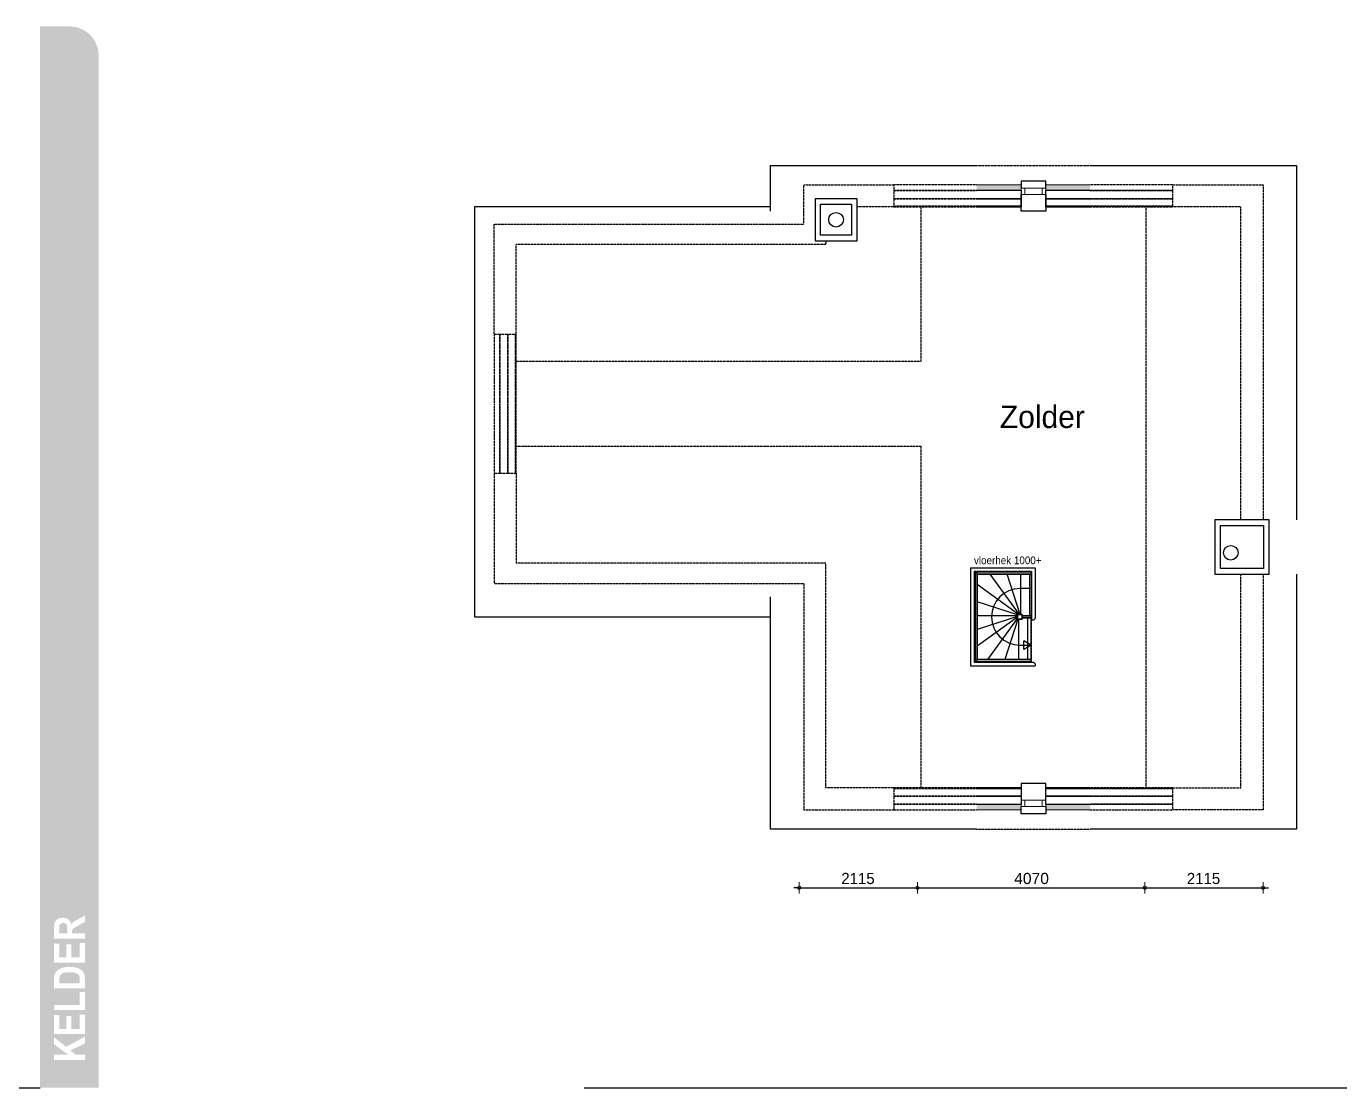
# Model space of a CAD drawing. Header units: millimetres. Extents: x -245 to 49755, y -245 to 41806.
# Drawn here: x 12192 to 23945, y 4824 to 14324 of the extents above; entities that cross this region are included whole.
import ezdxf

# ---------------------------------------------------------------- set-up
doc = ezdxf.new("R2010")
doc.units = ezdxf.units.MM
doc.linetypes.add('PUNKT2_S9', pattern=[1, 0, -1])
doc.linetypes.add('VERDECKT2_S2', pattern=[2.7, 2, -0.7])
doc.layers.add('Label', color=7, linetype='Continuous', lineweight=25)
doc.layers.add('Standard', color=7, linetype='Continuous', lineweight=25)
doc.styles.add('ARIAL', font='arial.ttf')

msp = doc.modelspace()

# ---------------------------------------------------------------- hatches: boundary and pattern name
at = {"layer": 'Standard', "linetype": 'PUNKT2_S9', "lineweight": 25}
h = msp.add_hatch(color=23, dxfattribs=at)
h.paths.add_polyline_path([(12558, 6205), (12558, 6240), (12557, 6267), (12554, 6281), (12550, 6288), (12543, 6294), (12534, 6298), (12522, 6299), (12510, 6297), (12500, 6292), (12493, 6285), (12489, 6275), (12488, 6264), (12488, 6241), (12488, 6205)])
h.paths.add_polyline_path([(12515, 5848), (12504, 5840), (12495, 5831), (12491, 5819), (12489, 5805), (12488, 5781), (12488, 5760), (12670, 5760), (12670, 5795), (12670, 5812), (12667, 5823), (12663, 5833), (12656, 5841), (12645, 5848), (12630, 5854), (12608, 5857), (12579, 5858), (12551, 5857), (12530, 5854)])
h.paths.add_polyline_path([(12579, 14324), (12316, 14324), (12316, 4824), (12841, 4824), (12841, 14062), (12832, 14130), (12806, 14193), (12765, 14248), (12710, 14289), (12647, 14315)])
h.paths.add_polyline_path([(12716, 5681), (12716, 5520), (12444, 5520), (12444, 5566), (12670, 5566), (12670, 5681)], flags=16)
h.paths.add_polyline_path([(12441, 6256), (12443, 6288), (12449, 6310), (12459, 6325), (12475, 6336), (12495, 6344), (12519, 6346), (12547, 6343), (12570, 6331), (12586, 6312), (12595, 6286), (12606, 6300), (12618, 6311), (12636, 6322), (12663, 6337), (12716, 6365), (12716, 6310), (12657, 6276), (12631, 6261), (12616, 6252), (12609, 6245), (12605, 6238), (12602, 6228), (12602, 6215), (12602, 6205), (12716, 6205), (12716, 6159), (12441, 6159)], flags=16)
h.paths.add_polyline_path([(12488, 5992), (12549, 5992), (12549, 6107), (12595, 6107), (12595, 5992), (12670, 5992), (12670, 6120), (12716, 6120), (12716, 5945), (12441, 5945), (12441, 6115), (12488, 6115)], flags=16)
h.paths.add_polyline_path([(12447, 5842), (12457, 5861), (12472, 5877), (12492, 5889), (12517, 5899), (12546, 5904), (12582, 5906), (12613, 5904), (12640, 5899), (12667, 5889), (12689, 5875), (12701, 5860), (12711, 5842), (12715, 5824), (12716, 5801), (12716, 5714), (12441, 5714), (12441, 5799), (12443, 5824)], flags=16)
h.paths.add_polyline_path([(12549, 5351), (12549, 5466), (12595, 5466), (12595, 5351), (12670, 5351), (12670, 5479), (12716, 5479), (12716, 5305), (12441, 5305), (12441, 5475), (12488, 5475), (12488, 5351)], flags=16)
h.paths.add_polyline_path([(12441, 5121), (12564, 5121), (12441, 5214), (12441, 5276), (12549, 5190), (12716, 5281), (12716, 5221), (12587, 5158), (12633, 5121), (12716, 5121), (12716, 5074), (12441, 5074)], flags=16)
at = {"layer": 'Standard', "linetype": 'PUNKT2_S9', "lineweight": 18}
h = msp.add_hatch(color=59, dxfattribs=at)
h.paths.add_polyline_path([(21713, 12905), (21316, 12905), (21316, 12855), (21713, 12855)])
h.paths.add_polyline_path([(20695, 12905), (20695, 12855), (21093, 12855), (21093, 12905)])
h = msp.add_hatch(color=59, dxfattribs=at)
h.paths.add_polyline_path([(21316, 7311), (21713, 7311), (21713, 7361), (21316, 7361)])
h.paths.add_polyline_path([(21093, 7311), (21093, 7361), (20695, 7361), (20695, 7311)])

# ---------------------------------------------------------------- linework, layer by layer
at = {"layer": 'Standard', "color": 96, "linetype": 'Continuous', "lineweight": 25}
for p, q in [((18850, 12671), (18850, 13078)), ((18850, 13078), (20695, 13078)), ((21713, 13078), (23559, 13078)), ((23559, 13078), (23559, 9906)), ((16205, 9036), (16205, 12712)), ((16205, 12712), (18850, 12712)), ((19250, 12781), (19250, 12405)), ((19626, 12781), (19250, 12781)), ((19300, 12454), (19300, 12731)), ((19300, 12731), (19577, 12731)), ((19577, 12731), (19577, 12454)), ((19626, 12405), (19626, 12781)), ((19250, 12405), (19626, 12405)), ((19577, 12454), (19300, 12454)), ((22828, 9906), (22828, 9421)), ((23313, 9906), (22828, 9906)), ((23313, 9421), (23313, 9906)), ((22877, 9471), (22877, 9857)), ((22877, 9857), (23264, 9857)), ((23264, 9857), (23264, 9471)), ((22828, 9421), (23313, 9421)), ((23264, 9471), (22877, 9471)), ((23559, 9421), (23559, 7138)), ((18850, 7138), (18850, 9219)), ((18850, 9036), (16205, 9036)), ((20695, 7138), (18850, 7138)), ((23559, 7138), (21713, 7138))]:
    msp.add_line(p, q, dxfattribs=at)
at = {"layer": 'Standard', "color": 96, "linetype": 'VERDECKT2_S2', "lineweight": -3}
for p, q in [((20695, 13078), (21713, 13078)), ((19150, 12553), (19150, 12905)), ((19150, 12905), (19956, 12905)), ((22453, 12905), (23259, 12905)), ((23259, 12905), (23259, 9906)), ((19956, 12707), (19626, 12707)), ((23061, 12707), (22453, 12707)), ((23061, 9906), (23061, 12707)), ((16378, 11565), (16378, 12553)), ((16378, 12553), (19150, 12553)), ((16576, 11565), (16576, 12370)), ((19348, 12370), (16576, 12370)), ((19348, 12405), (19348, 12370)), ((16378, 10324), (16378, 9336)), ((16576, 10324), (16576, 9519)), ((19348, 9519), (16576, 9519)), ((19348, 7509), (19348, 9519)), ((23061, 7509), (23061, 9421)), ((23259, 9421), (23259, 7311)), ((16378, 9336), (19150, 9336)), ((19150, 9336), (19150, 7311)), ((19956, 7509), (19348, 7509)), ((22453, 7509), (23061, 7509)), ((19150, 7311), (19956, 7311)), ((23259, 7311), (22453, 7311)), ((20695, 7138), (21713, 7138))]:
    msp.add_line(p, q, dxfattribs=at)
at = {"layer": 'Standard', "color": 117, "linetype": 'Continuous', "lineweight": -3}
for p, q in [((21316, 12939), (21093, 12939)), ((21093, 12939), (21093, 12875)), ((21316, 12875), (21316, 12939)), ((21093, 7277), (21093, 7341)), ((21316, 7341), (21316, 7277)), ((21316, 7277), (21093, 7277))]:
    msp.add_line(p, q, dxfattribs=at)
at = {"layer": 'Standard', "color": 1, "linetype": 'VERDECKT2_S2', "lineweight": -3}
for p, q in [((20695, 12905), (19956, 12905)), ((19956, 12905), (19956, 12855)), ((19956, 12855), (20695, 12855)), ((20695, 12855), (19956, 12855)), ((19956, 12855), (19956, 12781)), ((22453, 12905), (21713, 12905)), ((21713, 12855), (22453, 12855)), ((22453, 12855), (21713, 12855)), ((22453, 12855), (22453, 12905)), ((22453, 12781), (22453, 12855)), ((20695, 12781), (19956, 12781)), ((19956, 12781), (19956, 12713)), ((19956, 12781), (20695, 12781)), ((19956, 12713), (20695, 12713)), ((20695, 12713), (19956, 12713)), ((19956, 12713), (19956, 12707)), ((19956, 12707), (20695, 12707)), ((22453, 12781), (21713, 12781)), ((21713, 12781), (22453, 12781)), ((21713, 12713), (22453, 12713)), ((22453, 12713), (21713, 12713)), ((21713, 12707), (22453, 12707)), ((22453, 12713), (22453, 12781)), ((22453, 12707), (22453, 12713)), ((16378, 11565), (16378, 10945)), ((16428, 11565), (16378, 11565)), ((16428, 10945), (16428, 11565)), ((16428, 11565), (16428, 10945)), ((16502, 11565), (16428, 11565)), ((16502, 11565), (16502, 10945)), ((16570, 11565), (16502, 11565)), ((16502, 10945), (16502, 11565)), ((16570, 10945), (16570, 11565)), ((16570, 11565), (16570, 10945)), ((16576, 11565), (16570, 11565)), ((16576, 10945), (16576, 11565)), ((16378, 10945), (16378, 10324)), ((16428, 10324), (16428, 10945)), ((16428, 10945), (16428, 10324)), ((16502, 10945), (16502, 10324)), ((16502, 10324), (16502, 10945)), ((16570, 10324), (16570, 10945)), ((16570, 10945), (16570, 10324)), ((16576, 10324), (16576, 10945)), ((16378, 10324), (16428, 10324)), ((16428, 10324), (16502, 10324)), ((16502, 10324), (16570, 10324)), ((16570, 10324), (16576, 10324)), ((20695, 7509), (19956, 7509)), ((19956, 7509), (19956, 7503)), ((20695, 7503), (19956, 7503)), ((19956, 7503), (19956, 7435)), ((19956, 7503), (20695, 7503)), ((19956, 7435), (20695, 7435)), ((20695, 7435), (19956, 7435)), ((19956, 7435), (19956, 7361)), ((22453, 7509), (21713, 7509)), ((22453, 7503), (21713, 7503)), ((21713, 7503), (22453, 7503)), ((21713, 7435), (22453, 7435)), ((22453, 7435), (21713, 7435)), ((22453, 7503), (22453, 7509)), ((22453, 7435), (22453, 7503)), ((22453, 7361), (22453, 7435)), ((20695, 7361), (19956, 7361)), ((19956, 7361), (19956, 7311)), ((19956, 7361), (20695, 7361)), ((19956, 7311), (20695, 7311)), ((22453, 7361), (21713, 7361)), ((21713, 7361), (22453, 7361)), ((21713, 7311), (22453, 7311)), ((22453, 7311), (22453, 7361))]:
    msp.add_line(p, q, dxfattribs=at)
at = {"layer": 'Standard', "color": 36, "linetype": 'Continuous', "lineweight": 18}
for p, q in [((21093, 12905), (20695, 12905)), ((20695, 12855), (21093, 12855)), ((21093, 12905), (21093, 12875)), ((21093, 12875), (21093, 12855)), ((21316, 12875), (21316, 12905)), ((21713, 12905), (21316, 12905)), ((21316, 12855), (21316, 12875)), ((21316, 12855), (21713, 12855)), ((21093, 7361), (20695, 7361)), ((20695, 7311), (21093, 7311)), ((21093, 7361), (21093, 7341)), ((21093, 7341), (21093, 7311)), ((21316, 7341), (21316, 7361)), ((21713, 7361), (21316, 7361)), ((21316, 7311), (21316, 7341)), ((21316, 7311), (21713, 7311))]:
    msp.add_line(p, q, dxfattribs=at)
at = {"layer": 'Standard', "color": 255, "linetype": 'Continuous', "lineweight": -3}
for p, q in [((21093, 12855), (20695, 12855)), ((21093, 12855), (21093, 12819)), ((21093, 12819), (21093, 12781)), ((21713, 12855), (21316, 12855)), ((21316, 12819), (21316, 12855)), ((21316, 12781), (21316, 12819)), ((20695, 12781), (21093, 12781)), ((21316, 12781), (21713, 12781)), ((21093, 7435), (20695, 7435)), ((21093, 7435), (21093, 7397)), ((21713, 7435), (21316, 7435)), ((21316, 7397), (21316, 7435)), ((20695, 7361), (21093, 7361)), ((21093, 7397), (21093, 7361)), ((21316, 7361), (21316, 7397)), ((21316, 7361), (21713, 7361))]:
    msp.add_line(p, q, dxfattribs=at)
at = {"layer": 'Standard', "color": 2, "linetype": 'Continuous', "lineweight": 18}
for p, q in [((21093, 12875), (21126, 12875)), ((21093, 12819), (21093, 12875)), ((21093, 12875), (21316, 12875)), ((21126, 12819), (21093, 12819)), ((21093, 12819), (21316, 12819)), ((21126, 12875), (21126, 12819)), ((21316, 12875), (21283, 12875)), ((21283, 12875), (21283, 12819)), ((21283, 12819), (21316, 12819)), ((21316, 12819), (21316, 12875)), ((21126, 7397), (21093, 7397)), ((21093, 7397), (21093, 7341)), ((21093, 7397), (21316, 7397)), ((21093, 7341), (21126, 7341)), ((21093, 7341), (21316, 7341)), ((21126, 7341), (21126, 7397)), ((21283, 7341), (21283, 7397)), ((21283, 7397), (21316, 7397)), ((21316, 7341), (21283, 7341)), ((21316, 7397), (21316, 7341))]:
    msp.add_line(p, q, dxfattribs=at)
at = {"layer": 'Standard', "color": 51, "linetype": 'Continuous', "lineweight": -3}
for p, q in [((21093, 12707), (21093, 12819)), ((21316, 12819), (21316, 12707)), ((21093, 12781), (20695, 12781)), ((20695, 12713), (21093, 12713)), ((21093, 12781), (21093, 12713)), ((21093, 12670), (21093, 12707)), ((21316, 12713), (21316, 12781)), ((21713, 12781), (21316, 12781)), ((21316, 12713), (21713, 12713)), ((21316, 12707), (21316, 12670)), ((21316, 12670), (21093, 12670)), ((21316, 7546), (21093, 7546)), ((21093, 7546), (21093, 7509)), ((21316, 7509), (21316, 7546)), ((21093, 7503), (20695, 7503)), ((20695, 7435), (21093, 7435)), ((21093, 7509), (21093, 7397)), ((21093, 7503), (21093, 7435)), ((21316, 7397), (21316, 7509)), ((21316, 7435), (21316, 7503)), ((21713, 7503), (21316, 7503)), ((21316, 7435), (21713, 7435))]:
    msp.add_line(p, q, dxfattribs=at)
at = {"layer": 'Standard', "color": 61, "linetype": 'VERDECKT2_S2', "lineweight": -3}
for p, q in [((20197, 12707), (20197, 11324)), ((22212, 7509), (22212, 12707)), ((20197, 11324), (16576, 11324)), ((16576, 10565), (20197, 10565)), ((20197, 10565), (20197, 7509))]:
    msp.add_line(p, q, dxfattribs=at)
at = {"layer": 'Standard', "color": 253, "linetype": 'Continuous', "lineweight": -3}
for p, q in [((21093, 12713), (20695, 12713)), ((20695, 12707), (21093, 12707)), ((21093, 12713), (21093, 12707)), ((21713, 12713), (21316, 12713)), ((21316, 12707), (21316, 12713)), ((21316, 12707), (21713, 12707)), ((21093, 7509), (20695, 7509)), ((20695, 7503), (21093, 7503)), ((21093, 7509), (21093, 7503)), ((21713, 7509), (21316, 7509)), ((21316, 7503), (21316, 7509)), ((21316, 7503), (21713, 7503))]:
    msp.add_line(p, q, dxfattribs=at)
at = {"layer": 'Standard', "color": 30, "linetype": 'Continuous', "lineweight": -3}
for p, q in [((20641, 9477), (20641, 8601)), ((20675, 9444), (20675, 8634)), ((21187, 9444), (21187, 9009)), ((21220, 9477), (21220, 9025)), ((21204, 9009), (21187, 9009)), ((21220, 8618), (21220, 8601)), ((19109, 6614), (19059, 6614)), ((19109, 6614), (19410, 6614)), ((19410, 6614), (20166, 6614)), ((20166, 6614), (20957, 6614)), ((20957, 6614), (22201, 6614)), ((22201, 6614), (22502, 6614)), ((22502, 6614), (23259, 6614)), ((23259, 6614), (23309, 6614))]:
    msp.add_line(p, q, dxfattribs=at)
at = {"layer": 'Standard', "color": 7, "linetype": 'Continuous', "lineweight": -3}
for p, q in [((20641, 9477), (21220, 9477)), ((20675, 9444), (21187, 9444)), ((21204, 9009), (21220, 9025)), ((20641, 8601), (21220, 8601)), ((20675, 8634), (21204, 8634)), ((21204, 8634), (21220, 8618))]:
    msp.add_line(p, q, dxfattribs=at)
at = {"layer": 'Standard', "color": 5, "linetype": 'VERDECKT2_S2', "lineweight": -3}
for p, q in [((21187, 9444), (20675, 9444)), ((20675, 9444), (20675, 8634)), ((21187, 8634), (21187, 9444)), ((20675, 8634), (21187, 8634))]:
    msp.add_line(p, q, dxfattribs=at)
at = {"layer": 'Standard', "color": 5, "linetype": 'Continuous', "lineweight": -3}
for p, q in [((20682, 9439), (20682, 9426)), ((21187, 9439), (20682, 9439)), ((20701, 9426), (20682, 9426)), ((20682, 9426), (20682, 8652)), ((20682, 9426), (20701, 9426)), ((20701, 9420), (20701, 9426)), ((20701, 9426), (20701, 9420)), ((20817, 9420), (20701, 9420)), ((20701, 9420), (20701, 9304)), ((20701, 8658), (20701, 9420)), ((20701, 9420), (21187, 9420)), ((20968, 9420), (20793, 9420)), ((21079, 9060), (20817, 9420)), ((21092, 9420), (20948, 9420)), ((21085, 9060), (20968, 9420)), ((21171, 9420), (21072, 9420)), ((21092, 9060), (21092, 9420)), ((21187, 9420), (21151, 9420)), ((21171, 9048), (21171, 9420)), ((21070, 9060), (20701, 9328)), ((20701, 9328), (20701, 9152)), ((21187, 9292), (21082, 9292)), ((21061, 9056), (20701, 9173)), ((20701, 9173), (20701, 9029)), ((21061, 9051), (21061, 9060)), ((21061, 9060), (21085, 9060)), ((21061, 9042), (21061, 9060)), ((21061, 9060), (21079, 9060)), ((21061, 9035), (21061, 9060)), ((21061, 9060), (21070, 9060)), ((21103, 9060), (21061, 9060)), ((21061, 9060), (21061, 9018)), ((21061, 9029), (21061, 9056)), ((21065, 9060), (21092, 9060)), ((21072, 9060), (21103, 9060)), ((21103, 9060), (21103, 9048)), ((21103, 9018), (21103, 9060)), ((21061, 9049), (20701, 9049)), ((20701, 9049), (20701, 8905)), ((21061, 9043), (20701, 8926)), ((21061, 9036), (20701, 8775)), ((21061, 9027), (20793, 8658)), ((21065, 9018), (20948, 8658)), ((21061, 9022), (21061, 9049)), ((21061, 9018), (21061, 9043)), ((21061, 9018), (21061, 9036)), ((21061, 9018), (21061, 9027)), ((21070, 9018), (21061, 9018)), ((21079, 9018), (21061, 9018)), ((21085, 9018), (21061, 9018)), ((21061, 9018), (21103, 9018)), ((21092, 9018), (21065, 9018)), ((21072, 9018), (21072, 8658)), ((21103, 9018), (21072, 9018)), ((21103, 9048), (21171, 9048)), ((21103, 9048), (21103, 9030)), ((21103, 9048), (21103, 9030)), ((21185, 9048), (21103, 9048)), ((21187, 9048), (21103, 9048)), ((21171, 9030), (21103, 9030)), ((21103, 9030), (21103, 9018)), ((21103, 9030), (21185, 9030)), ((21103, 9030), (21187, 9030)), ((21151, 9048), (21187, 9048)), ((21151, 9030), (21151, 8658)), ((21185, 9030), (21151, 9030)), ((21185, 9029), (21185, 9030)), ((21185, 8658), (21185, 9030)), ((21185, 9005), (21185, 9017)), ((21185, 8980), (21185, 8992)), ((21185, 8930), (21185, 8943)), ((20701, 8926), (20701, 8750)), ((21185, 8786), (21119, 8825)), ((21119, 8747), (21119, 8825)), ((21185, 8906), (21185, 8918)), ((21185, 8881), (21185, 8893)), ((21185, 8856), (21185, 8869)), ((21185, 8831), (21185, 8844)), ((21185, 8807), (21185, 8819)), ((20701, 8775), (20701, 8658)), ((21082, 8786), (21151, 8786)), ((21185, 8786), (21119, 8747)), ((21151, 8786), (21185, 8786)), ((21185, 8782), (21185, 8794)), ((21185, 8757), (21185, 8770)), ((21185, 8732), (21185, 8745)), ((21185, 8708), (21185, 8720)), ((20701, 8652), (20682, 8652)), ((20682, 8652), (20682, 8639)), ((20682, 8652), (20701, 8652)), ((20682, 8639), (21185, 8639)), ((20701, 8658), (20817, 8658)), ((20701, 8658), (20701, 8652)), ((21185, 8658), (20701, 8658)), ((20701, 8652), (20701, 8658)), ((20793, 8658), (20968, 8658)), ((20948, 8658), (21092, 8658)), ((21072, 8658), (21171, 8658)), ((21151, 8658), (21185, 8658)), ((21185, 8683), (21185, 8695)), ((21185, 8658), (21185, 8671)), ((21185, 8639), (21185, 8658))]:
    msp.add_line(p, q, dxfattribs=at)
at = {"layer": 'Standard', "color": 7, "linetype": 'Continuous', "lineweight": 18}
for p, q in [((19109, 6614), (19109, 6664)), ((19109, 6614), (19109, 6564)), ((20166, 6614), (20166, 6664)), ((20166, 6614), (20166, 6564)), ((22201, 6614), (22201, 6664)), ((22201, 6614), (22201, 6564)), ((23259, 6614), (23259, 6664)), ((23259, 6614), (23259, 6564))]:
    msp.add_line(p, q, dxfattribs=at)
at = {"layer": 'Standard', "color": 26, "linetype": 'Continuous', "lineweight": -3}
for p, q in [((3766, 4824), (12316, 4824)), ((17184, 4824), (25734, 4824))]:
    msp.add_line(p, q, dxfattribs=at)
at = {"layer": 'Standard', "color": 96, "linetype": 'Continuous', "lineweight": -3}
for centre in [(19438, 12593), (22970, 9612)]:
    msp.add_circle(centre, 65.3, dxfattribs=at)
at = {"layer": 'Standard', "color": 7, "linetype": 'Continuous', "lineweight": 18}
for centre in [(19109, 6614), (20166, 6614), (22201, 6614), (23259, 6614)]:
    msp.add_circle(centre, 15, dxfattribs=at)
at = {"layer": 'Standard', "color": 5, "linetype": 'Continuous', "lineweight": -3}
msp.add_arc((21082, 9039), 253, 90.0002, 270, dxfattribs=at)

# ---------------------------------------------------------------- texts
at = {"layer": 'Label', "color": 7, "linetype": 'Continuous', "lineweight": -3, "insert": (20672, 9509), "char_height": 69.3, "width": 639.37, "attachment_point": 7, "style": 'ARIAL'}
msp.add_mtext('\\W0.91;vloerhek\\~1000+', dxfattribs=at)
at = {"layer": 'Standard', "color": 7, "linetype": 'Continuous', "lineweight": -3, "insert": (20904, 10726), "char_height": 200, "width": 1202.83, "attachment_point": 7, "style": 'ARIAL'}
msp.add_mtext('{\\W0.96;Zolder}', dxfattribs=at)
at = {"layer": 'Standard', "color": 7, "linetype": 'Continuous', "lineweight": 18, "char_height": 100, "attachment_point": 7, "style": 'ARIAL'}
for s, insert, width in [('\\W0.96;2115', (19485, 6646), 361.2), ('\\W1.00;4070', (21032, 6646), 363.56), ('\\W0.96;2115', (22577, 6646), 361.2)]:
    msp.add_mtext(s, dxfattribs=dict(at, insert=insert, width=width))

doc.saveas('drawing.dxf')
